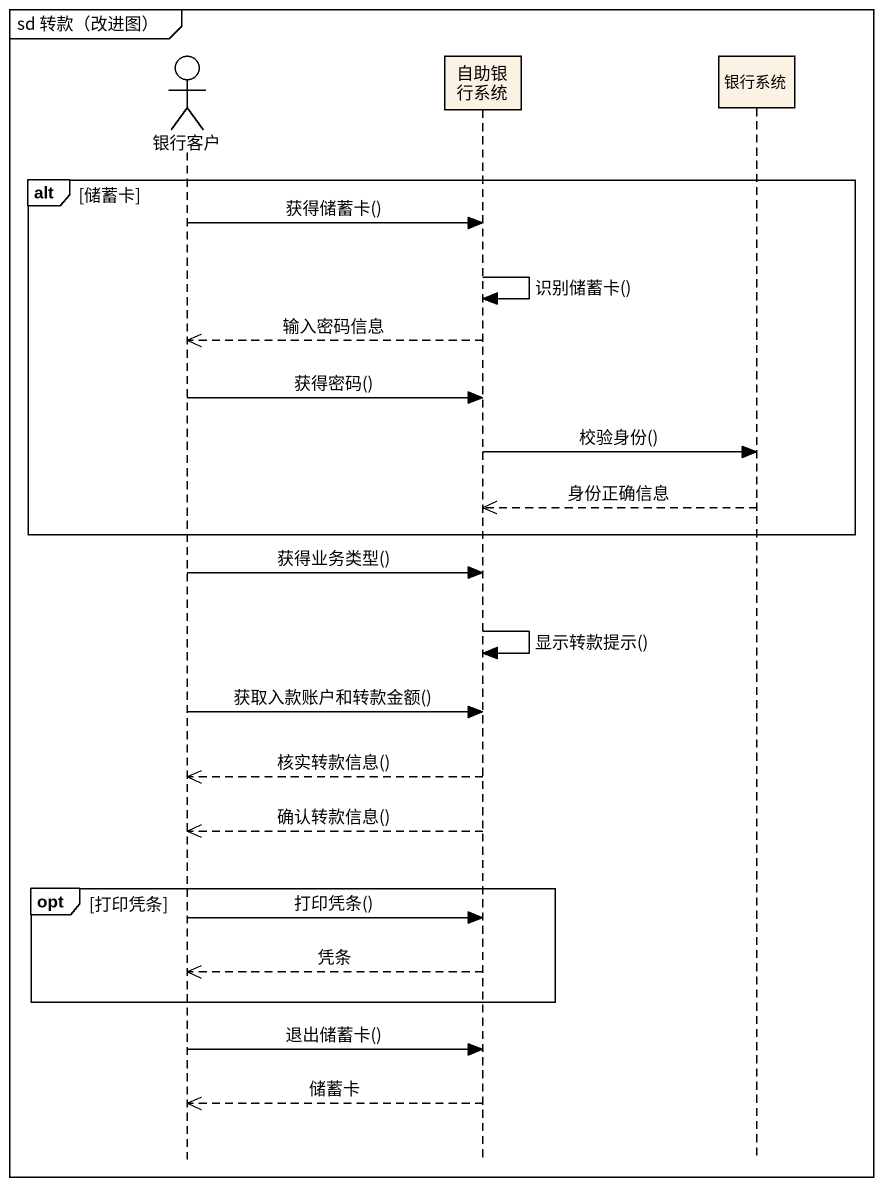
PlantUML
@startuml
mainframe sd 转款（改进图）
hide footbox
actor 银行客户
participant 自助银行系统
participant 银行系统

alt 储蓄卡
  银行客户 -> 自助银行系统 : 获得储蓄卡()
  自助银行系统 -> 自助银行系统 : 识别储蓄卡()
  自助银行系统 -->> 银行客户 : 输入密码信息
  银行客户 -> 自助银行系统 : 获得密码()
  自助银行系统 -> 银行系统 : 校验身份()
  银行系统 -->> 自助银行系统 : 身份正确信息
end
银行客户 -> 自助银行系统 : 获得业务类型()
自助银行系统 -> 自助银行系统 : 显示转款提示()
银行客户 -> 自助银行系统 : 获取入款账户和转款金额()
自助银行系统 -->> 银行客户 : 核实转款信息()
自助银行系统 -->> 银行客户 : 确认转款信息()
opt 打印凭条
  银行客户 -> 自助银行系统 : 打印凭条()
  自助银行系统 -->> 银行客户 : 凭条
end
银行客户 -> 自助银行系统 : 退出储蓄卡()
自助银行系统 -->> 银行客户 : 储蓄卡
@enduml
